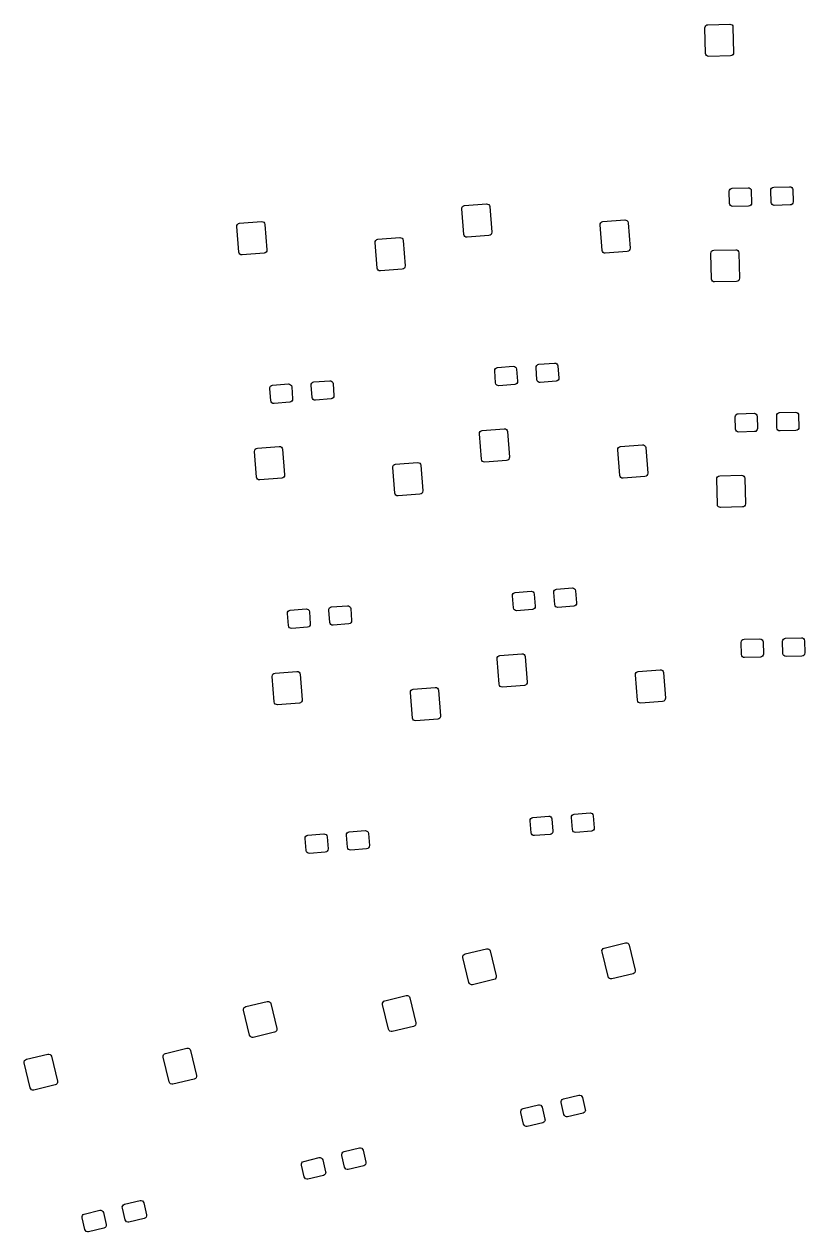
# Model space of a CAD drawing. Extents: x -168 to 103, y -39 to 60.
# Drawn here: x -25.1 to 38.9, y -38.9 to 60.1 of the extents above; entities that cross this region are included whole.
import ezdxf

# ---------------------------------------------------------------- set-up
doc = ezdxf.new("R2010")
doc.units = 0
doc.layers.add('BLACK', color=7, linetype='CONTINUOUS')

msp = doc.modelspace()

# ---------------------------------------------------------------- linework, layer by layer
at = {"layer": 'BLACK', "linetype": 'CONTINUOUS'}
for p, q in [((30.695817, 59.774007), (30.712336, 59.870143)), ((30.750789, 57.674726), (30.695817, 59.774007)), ((30.712336, 59.870143), (30.764388, 59.95264)), ((30.764388, 59.95264), (30.844047, 60.008937)), ((30.844047, 60.008937), (30.939187, 60.030465)), ((30.939187, 60.030465), (32.738571, 60.077584)), ((32.738571, 60.077584), (32.834707, 60.061065)), ((32.834707, 60.061065), (32.917204, 60.009013)), ((32.917204, 60.009013), (32.973501, 59.929354)), ((32.973501, 59.929354), (32.995029, 59.834214)), ((32.995029, 59.834214), (33.050001, 57.734933)), ((30.772317, 57.579586), (30.750789, 57.674726)), ((30.828614, 57.499927), (30.772317, 57.579586)), ((30.911111, 57.447875), (30.828614, 57.499927)), ((31.007247, 57.431356), (30.911111, 57.447875)), ((32.806631, 57.478475), (31.007247, 57.431356)), ((32.901771, 57.500003), (32.806631, 57.478475)), ((32.98143, 57.5563), (32.901771, 57.500003)), ((33.033482, 57.638797), (32.98143, 57.5563)), ((33.050001, 57.734933), (33.033482, 57.638797)), ((32.713852, 46.467943), (32.765903, 46.55044)), ((32.765903, 46.55044), (32.845563, 46.606737)), ((32.845563, 46.606737), (32.940703, 46.628265)), ((32.940703, 46.628265), (34.240258, 46.662295)), ((34.240258, 46.662295), (34.336394, 46.645776)), ((34.336394, 46.645776), (34.418891, 46.593725)), ((34.418891, 46.593725), (34.475188, 46.514065)), ((36.096167, 46.460808), (36.112686, 46.556945)), ((36.112686, 46.556945), (36.164737, 46.639442)), ((36.164737, 46.639442), (36.244397, 46.695739)), ((36.244397, 46.695739), (36.339537, 46.717267)), ((36.339537, 46.717267), (37.639092, 46.751297)), ((37.639092, 46.751297), (37.735228, 46.734778)), ((37.735228, 46.734778), (37.817725, 46.682727)), ((37.817725, 46.682727), (37.874022, 46.603067)), ((37.874022, 46.603067), (37.89555, 46.507927)), ((32.697333, 46.371806), (32.713852, 46.467943)), ((32.72351, 45.372149), (32.697333, 46.371806)), ((34.475188, 46.514065), (34.496716, 46.418925)), ((34.496716, 46.418925), (34.522893, 45.419268)), ((36.122344, 45.461151), (36.096167, 46.460808)), ((37.89555, 46.507927), (37.921727, 45.50827)), ((10.757795, 44.932559), (10.76926, 45.029428)), ((10.922559, 42.839033), (10.757795, 44.932559)), ((10.76926, 45.029428), (10.816923, 45.114536)), ((10.816923, 45.114536), (10.893527, 45.174926)), ((10.893527, 45.174926), (10.98741, 45.201403)), ((10.98741, 45.201403), (12.781861, 45.34263)), ((12.781861, 45.34263), (12.87873, 45.331165)), ((12.87873, 45.331165), (12.963838, 45.283502)), ((12.963838, 45.283502), (13.024227, 45.206898)), ((13.024227, 45.206898), (13.050705, 45.113015)), ((13.050705, 45.113015), (13.215469, 43.019489)), ((32.745038, 45.277009), (32.72351, 45.372149)), ((32.801335, 45.197349), (32.745038, 45.277009)), ((32.883832, 45.145298), (32.801335, 45.197349)), ((32.979968, 45.128779), (32.883832, 45.145298)), ((34.279523, 45.162809), (32.979968, 45.128779)), ((34.374663, 45.184337), (34.279523, 45.162809)), ((34.454323, 45.240634), (34.374663, 45.184337)), ((34.506374, 45.323131), (34.454323, 45.240634)), ((34.522893, 45.419268), (34.506374, 45.323131)), ((36.143872, 45.366011), (36.122344, 45.461151)), ((36.200169, 45.286351), (36.143872, 45.366011)), ((36.282666, 45.2343), (36.200169, 45.286351)), ((36.378802, 45.217781), (36.282666, 45.2343)), ((37.678357, 45.251811), (36.378802, 45.217781)), ((37.773497, 45.273339), (37.678357, 45.251811)), ((37.853157, 45.329636), (37.773497, 45.273339)), ((37.905208, 45.412133), (37.853157, 45.329636)), ((37.921727, 45.50827), (37.905208, 45.412133)), ((-7.685176, 43.481065), (-7.673711, 43.577934)), ((-7.673711, 43.577934), (-7.626048, 43.663042)), ((-7.626048, 43.663042), (-7.549444, 43.723432)), ((-7.549444, 43.723432), (-7.455561, 43.749909)), ((-7.455561, 43.749909), (-5.66111, 43.891136)), ((-5.66111, 43.891136), (-5.564241, 43.879671)), ((-5.564241, 43.879671), (-5.479133, 43.832008)), ((-5.479133, 43.832008), (-5.418744, 43.755404)), ((-5.418744, 43.755404), (-5.392266, 43.661521)), ((-5.392266, 43.661521), (-5.227502, 41.567995)), ((22.095879, 43.618083), (22.107344, 43.714952)), ((22.260643, 41.524557), (22.095879, 43.618083)), ((22.107344, 43.714952), (22.155007, 43.80006)), ((22.155007, 43.80006), (22.231611, 43.86045)), ((22.231611, 43.86045), (22.325494, 43.886927)), ((22.325494, 43.886927), (24.119945, 44.028154)), ((24.119945, 44.028154), (24.216814, 44.016689)), ((24.216814, 44.016689), (24.301922, 43.969026)), ((24.301922, 43.969026), (24.362311, 43.892422)), ((24.362311, 43.892422), (24.388789, 43.798539)), ((24.388789, 43.798539), (24.553553, 41.705013)), ((-7.520412, 41.387539), (-7.685176, 43.481065)), ((10.949037, 42.74515), (10.922559, 42.839033)), ((11.009426, 42.668546), (10.949037, 42.74515)), ((11.094534, 42.620883), (11.009426, 42.668546)), ((11.191403, 42.609418), (11.094534, 42.620883)), ((12.985854, 42.750645), (11.191403, 42.609418)), ((13.079737, 42.777122), (12.985854, 42.750645)), ((13.156341, 42.837512), (13.079737, 42.777122)), ((13.204004, 42.92262), (13.156341, 42.837512)), ((13.215469, 43.019489), (13.204004, 42.92262)), ((3.652908, 42.166589), (3.664373, 42.263458)), ((3.817672, 40.073063), (3.652908, 42.166589)), ((3.664373, 42.263458), (3.712036, 42.348566)), ((3.712036, 42.348566), (3.78864, 42.408956)), ((3.78864, 42.408956), (3.882523, 42.435433)), ((3.882523, 42.435433), (5.676974, 42.57666)), ((5.676974, 42.57666), (5.773843, 42.565195)), ((5.773843, 42.565195), (5.858951, 42.517532)), ((5.858951, 42.517532), (5.91934, 42.440928)), ((5.91934, 42.440928), (5.945818, 42.347045)), ((5.945818, 42.347045), (6.110582, 40.253519)), ((24.542088, 41.608144), (24.494425, 41.523036)), ((24.553553, 41.705013), (24.542088, 41.608144)), ((-7.493934, 41.293656), (-7.520412, 41.387539)), ((-7.433545, 41.217052), (-7.493934, 41.293656)), ((-7.348437, 41.169389), (-7.433545, 41.217052)), ((-7.251568, 41.157924), (-7.348437, 41.169389)), ((-5.457117, 41.299151), (-7.251568, 41.157924)), ((-5.363234, 41.325628), (-5.457117, 41.299151)), ((-5.28663, 41.386018), (-5.363234, 41.325628)), ((-5.238967, 41.471126), (-5.28663, 41.386018)), ((-5.227502, 41.567995), (-5.238967, 41.471126)), ((22.287121, 41.430674), (22.260643, 41.524557)), ((22.34751, 41.35407), (22.287121, 41.430674)), ((22.432618, 41.306407), (22.34751, 41.35407)), ((22.529487, 41.294942), (22.432618, 41.306407)), ((24.323938, 41.436169), (22.529487, 41.294942)), ((24.417821, 41.462646), (24.323938, 41.436169)), ((24.494425, 41.523036), (24.417821, 41.462646)), ((31.180091, 41.280346), (31.19661, 41.376482)), ((31.235063, 39.181065), (31.180091, 41.280346)), ((31.19661, 41.376482), (31.248662, 41.458979)), ((31.248662, 41.458979), (31.328321, 41.515276)), ((31.328321, 41.515276), (31.423461, 41.536804)), ((31.423461, 41.536804), (33.222845, 41.583923)), ((33.222845, 41.583923), (33.318981, 41.567404)), ((33.318981, 41.567404), (33.401478, 41.515352)), ((33.401478, 41.515352), (33.457775, 41.435693)), ((33.457775, 41.435693), (33.479303, 41.340553)), ((33.479303, 41.340553), (33.534275, 39.241272)), ((3.84415, 39.97918), (3.817672, 40.073063)), ((3.904539, 39.902576), (3.84415, 39.97918)), ((3.989647, 39.854913), (3.904539, 39.902576)), ((4.086516, 39.843448), (3.989647, 39.854913)), ((5.880967, 39.984675), (4.086516, 39.843448)), ((5.97485, 40.011152), (5.880967, 39.984675)), ((6.051454, 40.071542), (5.97485, 40.011152)), ((6.099117, 40.15665), (6.051454, 40.071542)), ((6.110582, 40.253519), (6.099117, 40.15665)), ((31.256591, 39.085925), (31.235063, 39.181065)), ((31.312888, 39.006266), (31.256591, 39.085925)), ((31.395385, 38.954214), (31.312888, 39.006266)), ((31.491521, 38.937695), (31.395385, 38.954214)), ((33.290905, 38.984814), (31.491521, 38.937695)), ((33.386045, 39.006342), (33.290905, 38.984814)), ((33.465704, 39.062639), (33.386045, 39.006342)), ((33.517756, 39.145136), (33.465704, 39.062639)), ((33.534275, 39.241272), (33.517756, 39.145136)), ((13.457985, 31.653478), (13.46945, 31.750348)), ((13.46945, 31.750348), (13.517112, 31.835456)), ((13.517112, 31.835456), (13.593716, 31.895845)), ((13.593716, 31.895845), (13.687599, 31.922323)), ((13.687599, 31.922323), (14.983592, 32.024319)), ((14.983592, 32.024319), (15.080461, 32.012854)), ((15.080461, 32.012854), (15.165569, 31.965192)), ((15.165569, 31.965192), (15.225958, 31.888588)), ((15.225958, 31.888588), (15.252436, 31.794705)), ((15.252436, 31.794705), (15.330895, 30.797788)), ((16.847501, 31.920238), (16.858966, 32.017108)), ((16.92596, 30.923321), (16.847501, 31.920238)), ((16.858966, 32.017108), (16.906628, 32.102216)), ((16.906628, 32.102216), (16.983232, 32.162605)), ((16.983232, 32.162605), (17.077115, 32.189083)), ((17.077115, 32.189083), (18.373108, 32.291079)), ((18.373108, 32.291079), (18.469977, 32.279614)), ((18.469977, 32.279614), (18.555085, 32.231952)), ((18.555085, 32.231952), (18.615474, 32.155348)), ((18.615474, 32.155348), (18.641952, 32.061465)), ((18.641952, 32.061465), (18.720411, 31.064548)), ((-1.536343, 30.650723), (-1.459739, 30.711112)), ((-1.459739, 30.711112), (-1.365856, 30.73759)), ((-1.365856, 30.73759), (-0.069863, 30.839586)), ((-0.069863, 30.839586), (0.027006, 30.828121)), ((0.027006, 30.828121), (0.112114, 30.780459)), ((0.112114, 30.780459), (0.172503, 30.703855)), ((0.172503, 30.703855), (0.198981, 30.609972)), ((13.536444, 30.656561), (13.457985, 31.653478)), ((15.31943, 30.700918), (15.271768, 30.61581)), ((15.330895, 30.797788), (15.31943, 30.700918)), ((16.952438, 30.829438), (16.92596, 30.923321)), ((17.012827, 30.752834), (16.952438, 30.829438)), ((17.097935, 30.705172), (17.012827, 30.752834)), ((17.194804, 30.693707), (17.097935, 30.705172)), ((18.490797, 30.795703), (17.194804, 30.693707)), ((18.58468, 30.822181), (18.490797, 30.795703)), ((18.661284, 30.88257), (18.58468, 30.822181)), ((18.708946, 30.967678), (18.661284, 30.88257)), ((18.720411, 31.064548), (18.708946, 30.967678)), ((-4.984986, 30.201985), (-4.973521, 30.298855)), ((-4.906527, 29.205068), (-4.984986, 30.201985)), ((-4.973521, 30.298855), (-4.925859, 30.383963)), ((-4.925859, 30.383963), (-4.849255, 30.444352)), ((-4.849255, 30.444352), (-4.755372, 30.47083)), ((-4.755372, 30.47083), (-3.459379, 30.572826)), ((-3.459379, 30.572826), (-3.36251, 30.561361)), ((-3.36251, 30.561361), (-3.277402, 30.513699)), ((-3.277402, 30.513699), (-3.217013, 30.437095)), ((-3.217013, 30.437095), (-3.190535, 30.343212)), ((-3.190535, 30.343212), (-3.112076, 29.346295)), ((-1.59547, 30.468745), (-1.584005, 30.565615)), ((-1.517011, 29.471828), (-1.59547, 30.468745)), ((-1.584005, 30.565615), (-1.536343, 30.650723)), ((0.198981, 30.609972), (0.27744, 29.613055)), ((13.562922, 30.562678), (13.536444, 30.656561)), ((13.623311, 30.486074), (13.562922, 30.562678)), ((13.708419, 30.438412), (13.623311, 30.486074)), ((13.805288, 30.426947), (13.708419, 30.438412)), ((15.101281, 30.528943), (13.805288, 30.426947)), ((15.195164, 30.555421), (15.101281, 30.528943)), ((15.271768, 30.61581), (15.195164, 30.555421)), ((-4.880049, 29.111185), (-4.906527, 29.205068)), ((-4.81966, 29.034581), (-4.880049, 29.111185)), ((-4.734552, 28.986919), (-4.81966, 29.034581)), ((-4.637683, 28.975454), (-4.734552, 28.986919)), ((-3.34169, 29.07745), (-4.637683, 28.975454)), ((-3.247807, 29.103928), (-3.34169, 29.07745)), ((-3.171203, 29.164317), (-3.247807, 29.103928)), ((-3.123541, 29.249425), (-3.171203, 29.164317)), ((-3.112076, 29.346295), (-3.123541, 29.249425)), ((-1.490533, 29.377945), (-1.517011, 29.471828)), ((-1.430144, 29.301341), (-1.490533, 29.377945)), ((-1.345036, 29.253679), (-1.430144, 29.301341)), ((-1.248167, 29.242214), (-1.345036, 29.253679)), ((0.047826, 29.34421), (-1.248167, 29.242214)), ((0.141709, 29.370688), (0.047826, 29.34421)), ((0.218313, 29.431077), (0.141709, 29.370688)), ((0.265975, 29.516185), (0.218313, 29.431077)), ((0.27744, 29.613055), (0.265975, 29.516185)), ((33.181606, 27.878146), (33.198125, 27.974283)), ((33.207783, 26.878489), (33.181606, 27.878146)), ((33.198125, 27.974283), (33.250176, 28.05678)), ((33.250176, 28.05678), (33.329836, 28.113077)), ((33.329836, 28.113077), (33.424976, 28.134605)), ((33.424976, 28.134605), (34.724531, 28.168635)), ((34.724531, 28.168635), (34.820667, 28.152116)), ((34.820667, 28.152116), (34.903164, 28.100065)), ((34.903164, 28.100065), (34.959461, 28.020405)), ((34.959461, 28.020405), (34.980989, 27.925265)), ((34.980989, 27.925265), (35.007166, 26.925608)), ((36.58044, 27.967148), (36.596959, 28.063285)), ((36.606617, 26.967491), (36.58044, 27.967148)), ((36.596959, 28.063285), (36.64901, 28.145782)), ((36.64901, 28.145782), (36.72867, 28.202079)), ((36.72867, 28.202079), (36.82381, 28.223607)), ((36.82381, 28.223607), (38.123365, 28.257637)), ((38.123365, 28.257637), (38.219501, 28.241118)), ((38.219501, 28.241118), (38.301998, 28.189067)), ((38.301998, 28.189067), (38.358295, 28.109407)), ((38.358295, 28.109407), (38.379823, 28.014267)), ((38.379823, 28.014267), (38.406, 27.01461)), ((12.34502, 26.731955), (12.438903, 26.758432)), ((12.438903, 26.758432), (14.233354, 26.899659)), ((14.233354, 26.899659), (14.330223, 26.888194)), ((14.330223, 26.888194), (14.415331, 26.840531)), ((14.415331, 26.840531), (14.47572, 26.763927)), ((14.47572, 26.763927), (14.502198, 26.670044)), ((33.229311, 26.783349), (33.207783, 26.878489)), ((33.285608, 26.703689), (33.229311, 26.783349)), ((34.938596, 26.746974), (34.858936, 26.690677)), ((34.990647, 26.829471), (34.938596, 26.746974)), ((35.007166, 26.925608), (34.990647, 26.829471)), ((36.628145, 26.872351), (36.606617, 26.967491)), ((36.684442, 26.792691), (36.628145, 26.872351)), ((36.766939, 26.74064), (36.684442, 26.792691)), ((36.863075, 26.724121), (36.766939, 26.74064)), ((38.16263, 26.758151), (36.863075, 26.724121)), ((38.25777, 26.779679), (38.16263, 26.758151)), ((38.33743, 26.835976), (38.25777, 26.779679)), ((38.389481, 26.918473), (38.33743, 26.835976)), ((38.406, 27.01461), (38.389481, 26.918473)), ((12.209288, 26.489588), (12.220753, 26.586457)), ((12.374052, 24.396062), (12.209288, 26.489588)), ((12.220753, 26.586457), (12.268416, 26.671565)), ((12.268416, 26.671565), (12.34502, 26.731955)), ((14.502198, 26.670044), (14.666962, 24.576518)), ((33.368105, 26.651638), (33.285608, 26.703689)), ((33.464241, 26.635119), (33.368105, 26.651638)), ((34.763796, 26.669149), (33.464241, 26.635119)), ((34.858936, 26.690677), (34.763796, 26.669149)), ((-6.233682, 25.038095), (-6.222217, 25.134964)), ((-6.068918, 22.944569), (-6.233682, 25.038095)), ((-6.222217, 25.134964), (-6.174554, 25.220072)), ((-6.174554, 25.220072), (-6.09795, 25.280462)), ((-6.09795, 25.280462), (-6.004067, 25.306939)), ((-6.004067, 25.306939), (-4.209616, 25.448166)), ((-4.209616, 25.448166), (-4.112747, 25.436701)), ((-4.112747, 25.436701), (-4.027639, 25.389038)), ((-4.027639, 25.389038), (-3.96725, 25.312434)), ((-3.96725, 25.312434), (-3.940772, 25.218551)), ((-3.940772, 25.218551), (-3.776008, 23.125025)), ((23.547372, 25.175112), (23.558837, 25.271981)), ((23.712136, 23.081586), (23.547372, 25.175112)), ((23.558837, 25.271981), (23.6065, 25.357089)), ((23.6065, 25.357089), (23.683104, 25.417479)), ((23.683104, 25.417479), (23.776987, 25.443956)), ((23.776987, 25.443956), (25.571438, 25.585183)), ((25.571438, 25.585183), (25.668307, 25.573718)), ((25.668307, 25.573718), (25.753415, 25.526055)), ((25.753415, 25.526055), (25.813804, 25.449451)), ((25.813804, 25.449451), (25.840282, 25.355568)), ((25.840282, 25.355568), (26.005046, 23.262042)), ((5.104402, 23.723619), (5.115867, 23.820488)), ((5.115867, 23.820488), (5.16353, 23.905596)), ((5.16353, 23.905596), (5.240134, 23.965986)), ((5.240134, 23.965986), (5.334017, 23.992463)), ((5.334017, 23.992463), (7.128468, 24.13369)), ((7.128468, 24.13369), (7.225337, 24.122225)), ((7.225337, 24.122225), (7.310445, 24.074562)), ((7.310445, 24.074562), (7.370834, 23.997958)), ((7.370834, 23.997958), (7.397312, 23.904075)), ((7.397312, 23.904075), (7.562076, 21.810549)), ((12.40053, 24.302179), (12.374052, 24.396062)), ((12.460919, 24.225575), (12.40053, 24.302179)), ((12.546027, 24.177912), (12.460919, 24.225575)), ((12.642896, 24.166447), (12.546027, 24.177912)), ((14.437347, 24.307674), (12.642896, 24.166447)), ((14.53123, 24.334151), (14.437347, 24.307674)), ((14.607834, 24.394541), (14.53123, 24.334151)), ((14.655497, 24.479649), (14.607834, 24.394541)), ((14.666962, 24.576518), (14.655497, 24.479649)), ((-6.04244, 22.850686), (-6.068918, 22.944569)), ((-5.982051, 22.774082), (-6.04244, 22.850686)), ((-4.005623, 22.856181), (-5.800074, 22.714954)), ((-3.91174, 22.882658), (-4.005623, 22.856181)), ((-3.835136, 22.943048), (-3.91174, 22.882658)), ((-3.787473, 23.028156), (-3.835136, 22.943048)), ((-3.776008, 23.125025), (-3.787473, 23.028156)), ((5.269166, 21.630093), (5.104402, 23.723619)), ((23.738614, 22.987703), (23.712136, 23.081586)), ((23.799003, 22.911099), (23.738614, 22.987703)), ((23.884111, 22.863436), (23.799003, 22.911099)), ((23.98098, 22.851971), (23.884111, 22.863436)), ((25.775431, 22.993198), (23.98098, 22.851971)), ((25.869314, 23.019675), (25.775431, 22.993198)), ((25.945918, 23.080065), (25.869314, 23.019675)), ((25.993581, 23.165173), (25.945918, 23.080065)), ((26.005046, 23.262042), (25.993581, 23.165173)), ((31.664364, 22.786685), (31.680883, 22.882821)), ((31.719336, 20.687404), (31.664364, 22.786685)), ((31.680883, 22.882821), (31.732935, 22.965318)), ((31.732935, 22.965318), (31.812594, 23.021615)), ((31.812594, 23.021615), (31.907734, 23.043143)), ((31.907734, 23.043143), (33.707118, 23.090262)), ((33.707118, 23.090262), (33.803254, 23.073743)), ((33.803254, 23.073743), (33.885751, 23.021691)), ((33.885751, 23.021691), (33.942048, 22.942032)), ((33.942048, 22.942032), (33.963576, 22.846892)), ((33.963576, 22.846892), (34.018548, 20.747611)), ((-5.896943, 22.726419), (-5.982051, 22.774082)), ((-5.800074, 22.714954), (-5.896943, 22.726419)), ((7.562076, 21.810549), (7.550611, 21.71368)), ((5.295644, 21.53621), (5.269166, 21.630093)), ((5.356033, 21.459606), (5.295644, 21.53621)), ((5.441141, 21.411943), (5.356033, 21.459606)), ((5.53801, 21.400478), (5.441141, 21.411943)), ((7.332461, 21.541705), (5.53801, 21.400478)), ((7.426344, 21.568182), (7.332461, 21.541705)), ((7.502948, 21.628572), (7.426344, 21.568182)), ((7.550611, 21.71368), (7.502948, 21.628572)), ((31.740864, 20.592264), (31.719336, 20.687404)), ((31.797161, 20.512605), (31.740864, 20.592264)), ((31.879658, 20.460553), (31.797161, 20.512605)), ((31.975794, 20.444034), (31.879658, 20.460553)), ((33.775178, 20.491153), (31.975794, 20.444034)), ((33.870318, 20.512681), (33.775178, 20.491153)), ((33.949977, 20.568978), (33.870318, 20.512681)), ((34.002029, 20.651475), (33.949977, 20.568978)), ((34.018548, 20.747611), (34.002029, 20.651475)), ((14.909478, 13.210507), (14.920943, 13.307377)), ((14.987937, 12.21359), (14.909478, 13.210507)), ((14.920943, 13.307377), (14.968605, 13.392485)), ((14.968605, 13.392485), (15.045209, 13.452874)), ((15.045209, 13.452874), (15.139092, 13.479352)), ((15.139092, 13.479352), (16.435085, 13.581348)), ((16.435085, 13.581348), (16.531954, 13.569883)), ((16.531954, 13.569883), (16.617062, 13.522221)), ((16.617062, 13.522221), (16.677451, 13.445617)), ((16.677451, 13.445617), (16.703929, 13.351734)), ((16.703929, 13.351734), (16.782388, 12.354817)), ((18.298994, 13.477267), (18.310459, 13.574137)), ((18.377453, 12.48035), (18.298994, 13.477267)), ((18.310459, 13.574137), (18.358121, 13.659245)), ((18.358121, 13.659245), (18.434725, 13.719634)), ((18.434725, 13.719634), (18.528608, 13.746112)), ((18.528608, 13.746112), (19.824601, 13.848108)), ((19.824601, 13.848108), (19.92147, 13.836643)), ((19.92147, 13.836643), (20.006578, 13.788981)), ((20.006578, 13.788981), (20.066967, 13.712377)), ((20.066967, 13.712377), (20.093445, 13.618494)), ((20.093445, 13.618494), (20.171904, 12.621577)), ((-3.522034, 11.855884), (-3.474372, 11.940992)), ((-3.474372, 11.940992), (-3.397768, 12.001381)), ((-3.397768, 12.001381), (-3.303885, 12.027859)), ((-3.303885, 12.027859), (-2.007892, 12.129855)), ((-2.007892, 12.129855), (-1.911023, 12.11839)), ((-1.911023, 12.11839), (-1.825915, 12.070728)), ((-1.825915, 12.070728), (-1.765526, 11.994124)), ((-1.765526, 11.994124), (-1.739048, 11.900241)), ((-1.739048, 11.900241), (-1.660589, 10.903324)), ((-0.143983, 12.025774), (-0.132518, 12.122644)), ((-0.065524, 11.028857), (-0.143983, 12.025774)), ((-0.132518, 12.122644), (-0.084856, 12.207752)), ((-0.084856, 12.207752), (-0.008252, 12.268141)), ((-0.008252, 12.268141), (0.085631, 12.294619)), ((0.085631, 12.294619), (1.381624, 12.396615)), ((1.381624, 12.396615), (1.478493, 12.38515)), ((1.478493, 12.38515), (1.563601, 12.337488)), ((1.563601, 12.337488), (1.62399, 12.260884)), ((1.62399, 12.260884), (1.650468, 12.167001)), ((1.650468, 12.167001), (1.728927, 11.170084)), ((15.014415, 12.119707), (14.987937, 12.21359)), ((15.074804, 12.043103), (15.014415, 12.119707)), ((15.159912, 11.995441), (15.074804, 12.043103)), ((15.256781, 11.983976), (15.159912, 11.995441)), ((16.552774, 12.085972), (15.256781, 11.983976)), ((16.646657, 12.11245), (16.552774, 12.085972)), ((16.723261, 12.172839), (16.646657, 12.11245)), ((16.770923, 12.257947), (16.723261, 12.172839)), ((16.782388, 12.354817), (16.770923, 12.257947)), ((18.403931, 12.386467), (18.377453, 12.48035)), ((18.46432, 12.309863), (18.403931, 12.386467)), ((18.549428, 12.262201), (18.46432, 12.309863)), ((18.646297, 12.250736), (18.549428, 12.262201)), ((19.94229, 12.352732), (18.646297, 12.250736)), ((20.036173, 12.37921), (19.94229, 12.352732)), ((20.112777, 12.439599), (20.036173, 12.37921)), ((20.160439, 12.524707), (20.112777, 12.439599)), ((20.171904, 12.621577), (20.160439, 12.524707)), ((-3.533499, 11.759014), (-3.522034, 11.855884)), ((-3.45504, 10.762097), (-3.533499, 11.759014)), ((-1.660589, 10.903324), (-1.672054, 10.806454)), ((-0.039046, 10.934974), (-0.065524, 11.028857)), ((0.021343, 10.85837), (-0.039046, 10.934974)), ((1.499313, 10.901239), (0.20332, 10.799243)), ((1.593196, 10.927717), (1.499313, 10.901239)), ((1.6698, 10.988106), (1.593196, 10.927717)), ((1.717462, 11.073214), (1.6698, 10.988106)), ((1.728927, 11.170084), (1.717462, 11.073214)), ((-3.428562, 10.668214), (-3.45504, 10.762097)), ((-3.368173, 10.59161), (-3.428562, 10.668214)), ((-3.283065, 10.543948), (-3.368173, 10.59161)), ((-3.186196, 10.532483), (-3.283065, 10.543948)), ((-1.890203, 10.634479), (-3.186196, 10.532483)), ((-1.79632, 10.660957), (-1.890203, 10.634479)), ((-1.719716, 10.721346), (-1.79632, 10.660957)), ((-1.672054, 10.806454), (-1.719716, 10.721346)), ((0.106451, 10.810708), (0.021343, 10.85837)), ((0.20332, 10.799243), (0.106451, 10.810708)), ((33.66588, 9.384485), (33.682399, 9.480622)), ((33.692057, 8.384828), (33.66588, 9.384485)), ((33.682399, 9.480622), (33.73445, 9.563119)), ((33.73445, 9.563119), (33.81411, 9.619416)), ((33.81411, 9.619416), (33.90925, 9.640944)), ((33.90925, 9.640944), (35.208805, 9.674974)), ((35.208805, 9.674974), (35.304941, 9.658455)), ((35.304941, 9.658455), (35.387438, 9.606404)), ((35.387438, 9.606404), (35.443735, 9.526744)), ((35.443735, 9.526744), (35.465263, 9.431604)), ((35.465263, 9.431604), (35.49144, 8.431947)), ((37.064714, 9.473487), (37.081233, 9.569624)), ((37.090891, 8.47383), (37.064714, 9.473487)), ((37.081233, 9.569624), (37.133284, 9.652121)), ((37.133284, 9.652121), (37.212944, 9.708418)), ((37.212944, 9.708418), (37.308084, 9.729946)), ((37.308084, 9.729946), (38.607639, 9.763976)), ((38.607639, 9.763976), (38.703775, 9.747457)), ((38.703775, 9.747457), (38.786272, 9.695406)), ((38.786272, 9.695406), (38.842569, 9.615746)), ((38.842569, 9.615746), (38.864097, 9.520606)), ((38.864097, 9.520606), (38.890274, 8.520949)), ((13.660782, 8.046617), (13.672247, 8.143486)), ((13.825546, 5.953091), (13.660782, 8.046617)), ((13.672247, 8.143486), (13.71991, 8.228594)), ((13.71991, 8.228594), (13.796514, 8.288984)), ((13.796514, 8.288984), (13.890397, 8.315461)), ((13.890397, 8.315461), (15.684848, 8.456688)), ((15.684848, 8.456688), (15.781717, 8.445223)), ((15.781717, 8.445223), (15.866825, 8.39756)), ((15.866825, 8.39756), (15.927214, 8.320956)), ((15.927214, 8.320956), (15.953692, 8.227073)), ((15.953692, 8.227073), (16.118456, 6.133547)), ((33.713585, 8.289688), (33.692057, 8.384828)), ((33.769882, 8.210028), (33.713585, 8.289688)), ((33.852379, 8.157977), (33.769882, 8.210028)), ((33.948515, 8.141458), (33.852379, 8.157977)), ((35.24807, 8.175488), (33.948515, 8.141458)), ((35.34321, 8.197016), (35.24807, 8.175488)), ((35.42287, 8.253313), (35.34321, 8.197016)), ((35.474921, 8.33581), (35.42287, 8.253313)), ((35.49144, 8.431947), (35.474921, 8.33581)), ((37.112419, 8.37869), (37.090891, 8.47383)), ((37.168716, 8.29903), (37.112419, 8.37869)), ((37.251213, 8.246979), (37.168716, 8.29903)), ((37.347349, 8.23046), (37.251213, 8.246979)), ((38.646904, 8.26449), (37.347349, 8.23046)), ((38.742044, 8.286018), (38.646904, 8.26449)), ((38.821704, 8.342315), (38.742044, 8.286018)), ((38.873755, 8.424812), (38.821704, 8.342315)), ((38.890274, 8.520949), (38.873755, 8.424812)), ((-4.552574, 6.863968), (-2.758123, 7.005195)), ((-2.758123, 7.005195), (-2.661254, 6.99373)), ((-2.661254, 6.99373), (-2.576146, 6.946067)), ((-2.576146, 6.946067), (-2.515757, 6.869463)), ((25.057994, 6.914118), (25.134598, 6.974508)), ((25.134598, 6.974508), (25.228481, 7.000985)), ((25.228481, 7.000985), (27.022932, 7.142212)), ((27.022932, 7.142212), (27.119801, 7.130747)), ((27.119801, 7.130747), (27.204909, 7.083084)), ((27.204909, 7.083084), (27.265298, 7.00648)), ((27.265298, 7.00648), (27.291776, 6.912597)), ((-4.782189, 6.595124), (-4.770724, 6.691993)), ((-4.617425, 4.501598), (-4.782189, 6.595124)), ((-4.770724, 6.691993), (-4.723061, 6.777101)), ((-4.723061, 6.777101), (-4.646457, 6.837491)), ((-4.646457, 6.837491), (-4.552574, 6.863968)), ((-2.515757, 6.869463), (-2.489279, 6.77558)), ((-2.489279, 6.77558), (-2.324515, 4.682054)), ((13.852024, 5.859208), (13.825546, 5.953091)), ((16.059328, 5.95157), (15.982724, 5.89118)), ((16.106991, 6.036678), (16.059328, 5.95157)), ((16.118456, 6.133547), (16.106991, 6.036678)), ((24.998866, 6.732141), (25.010331, 6.82901)), ((25.16363, 4.638615), (24.998866, 6.732141)), ((25.010331, 6.82901), (25.057994, 6.914118)), ((27.291776, 6.912597), (27.45654, 4.819071)), ((6.555895, 5.280648), (6.56736, 5.377517)), ((6.720659, 3.187122), (6.555895, 5.280648)), ((6.56736, 5.377517), (6.615023, 5.462625)), ((6.615023, 5.462625), (6.691627, 5.523015)), ((6.691627, 5.523015), (6.78551, 5.549492)), ((6.78551, 5.549492), (8.579961, 5.690719)), ((8.579961, 5.690719), (8.67683, 5.679254)), ((8.67683, 5.679254), (8.761938, 5.631591)), ((8.761938, 5.631591), (8.822327, 5.554987)), ((8.822327, 5.554987), (8.848805, 5.461104)), ((8.848805, 5.461104), (9.013569, 3.367578)), ((13.912413, 5.782604), (13.852024, 5.859208)), ((13.997521, 5.734941), (13.912413, 5.782604)), ((14.09439, 5.723476), (13.997521, 5.734941)), ((15.888841, 5.864703), (14.09439, 5.723476)), ((15.982724, 5.89118), (15.888841, 5.864703)), ((-4.590947, 4.407715), (-4.617425, 4.501598)), ((-4.530558, 4.331111), (-4.590947, 4.407715)), ((-4.44545, 4.283448), (-4.530558, 4.331111)), ((-4.348581, 4.271983), (-4.44545, 4.283448)), ((-2.55413, 4.41321), (-4.348581, 4.271983)), ((-2.460247, 4.439687), (-2.55413, 4.41321)), ((-2.383643, 4.500077), (-2.460247, 4.439687)), ((-2.33598, 4.585185), (-2.383643, 4.500077)), ((-2.324515, 4.682054), (-2.33598, 4.585185)), ((25.190108, 4.544732), (25.16363, 4.638615)), ((25.250497, 4.468128), (25.190108, 4.544732)), ((25.335605, 4.420465), (25.250497, 4.468128)), ((25.432474, 4.409), (25.335605, 4.420465)), ((27.226925, 4.550227), (25.432474, 4.409)), ((27.320808, 4.576704), (27.226925, 4.550227)), ((27.397412, 4.637094), (27.320808, 4.576704)), ((27.445075, 4.722202), (27.397412, 4.637094)), ((27.45654, 4.819071), (27.445075, 4.722202)), ((6.747137, 3.093239), (6.720659, 3.187122)), ((6.807526, 3.016635), (6.747137, 3.093239)), ((6.892634, 2.968972), (6.807526, 3.016635)), ((8.783954, 3.098734), (6.989503, 2.957507)), ((8.877837, 3.125211), (8.783954, 3.098734)), ((8.954441, 3.185601), (8.877837, 3.125211)), ((9.002104, 3.270709), (8.954441, 3.185601)), ((9.013569, 3.367578), (9.002104, 3.270709)), ((6.989503, 2.957507), (6.892634, 2.968972)), ((16.590585, -4.963618), (17.886578, -4.861622)), ((17.886578, -4.861622), (17.983447, -4.873087)), ((17.983447, -4.873087), (18.068555, -4.920749)), ((18.068555, -4.920749), (18.128944, -4.997353)), ((19.750487, -4.965703), (19.761952, -4.868833)), ((19.761952, -4.868833), (19.809614, -4.783725)), ((19.809614, -4.783725), (19.886218, -4.723336)), ((19.886218, -4.723336), (19.980101, -4.696858)), ((19.980101, -4.696858), (21.276094, -4.594862)), ((21.276094, -4.594862), (21.372963, -4.606327)), ((21.372963, -4.606327), (21.458071, -4.653989)), ((21.458071, -4.653989), (21.51846, -4.730593)), ((21.51846, -4.730593), (21.544938, -4.824476)), ((21.544938, -4.824476), (21.623397, -5.821393)), ((16.360971, -5.232463), (16.372436, -5.135593)), ((16.43943, -6.22938), (16.360971, -5.232463)), ((16.372436, -5.135593), (16.420098, -5.050485)), ((16.420098, -5.050485), (16.496702, -4.990096)), ((16.496702, -4.990096), (16.590585, -4.963618)), ((18.128944, -4.997353), (18.155422, -5.091236)), ((18.155422, -5.091236), (18.233881, -6.088153)), ((19.828946, -5.96262), (19.750487, -4.965703)), ((21.611932, -5.918263), (21.56427, -6.003371)), ((21.623397, -5.821393), (21.611932, -5.918263)), ((-2.081993, -6.683956), (-2.070528, -6.587086)), ((-2.003534, -7.680873), (-2.081993, -6.683956)), ((-2.070528, -6.587086), (-2.022866, -6.501978)), ((-2.022866, -6.501978), (-1.946262, -6.441589)), ((-1.946262, -6.441589), (-1.852379, -6.415111)), ((-1.852379, -6.415111), (-0.556386, -6.313115)), ((-0.556386, -6.313115), (-0.459517, -6.32458)), ((-0.459517, -6.32458), (-0.374409, -6.372242)), ((-0.374409, -6.372242), (-0.31402, -6.448846)), ((-0.31402, -6.448846), (-0.287542, -6.542729)), ((-0.287542, -6.542729), (-0.209083, -7.539646)), ((1.307523, -6.417196), (1.318988, -6.320326)), ((1.385982, -7.414113), (1.307523, -6.417196)), ((1.318988, -6.320326), (1.36665, -6.235218)), ((1.36665, -6.235218), (1.443254, -6.174829)), ((1.443254, -6.174829), (1.537137, -6.148351)), ((1.537137, -6.148351), (2.83313, -6.046355)), ((2.83313, -6.046355), (2.929999, -6.05782)), ((2.929999, -6.05782), (3.015107, -6.105482)), ((3.015107, -6.105482), (3.075496, -6.182086)), ((3.075496, -6.182086), (3.101974, -6.275969)), ((3.101974, -6.275969), (3.180433, -7.272886)), ((16.465908, -6.323263), (16.43943, -6.22938)), ((16.526297, -6.399867), (16.465908, -6.323263)), ((16.611405, -6.447529), (16.526297, -6.399867)), ((16.708274, -6.458994), (16.611405, -6.447529)), ((18.004267, -6.356998), (16.708274, -6.458994)), ((18.09815, -6.33052), (18.004267, -6.356998)), ((18.174754, -6.270131), (18.09815, -6.33052)), ((18.222416, -6.185023), (18.174754, -6.270131)), ((18.233881, -6.088153), (18.222416, -6.185023)), ((19.855424, -6.056503), (19.828946, -5.96262)), ((19.915813, -6.133107), (19.855424, -6.056503)), ((20.000921, -6.180769), (19.915813, -6.133107)), ((20.09779, -6.192234), (20.000921, -6.180769)), ((21.393783, -6.090238), (20.09779, -6.192234)), ((21.487666, -6.06376), (21.393783, -6.090238)), ((21.56427, -6.003371), (21.487666, -6.06376)), ((-1.977056, -7.774756), (-2.003534, -7.680873)), ((-1.916667, -7.85136), (-1.977056, -7.774756)), ((-1.831559, -7.899022), (-1.916667, -7.85136)), ((-1.73469, -7.910487), (-1.831559, -7.899022)), ((-0.438697, -7.808491), (-1.73469, -7.910487)), ((-0.344814, -7.782013), (-0.438697, -7.808491)), ((-0.26821, -7.721624), (-0.344814, -7.782013)), ((-0.220548, -7.636516), (-0.26821, -7.721624)), ((-0.209083, -7.539646), (-0.220548, -7.636516)), ((1.41246, -7.507996), (1.385982, -7.414113)), ((1.472849, -7.5846), (1.41246, -7.507996)), ((1.557957, -7.632262), (1.472849, -7.5846)), ((1.654826, -7.643727), (1.557957, -7.632262)), ((2.950819, -7.541731), (1.654826, -7.643727)), ((3.044702, -7.515253), (2.950819, -7.541731)), ((3.121306, -7.454864), (3.044702, -7.515253)), ((3.168968, -7.369756), (3.121306, -7.454864)), ((3.180433, -7.272886), (3.168968, -7.369756)), ((11.039507, -16.151505), (12.789773, -15.731303)), ((12.789773, -15.731303), (12.887243, -15.727474)), ((12.887243, -15.727474), (12.978759, -15.761235)), ((12.978759, -15.761235), (13.050389, -15.827449)), ((13.050389, -15.827449), (13.091227, -15.916034)), ((22.255069, -15.880115), (22.288831, -15.788599)), ((22.288831, -15.788599), (22.355045, -15.716969)), ((22.355045, -15.716969), (22.44363, -15.676131)), ((22.44363, -15.676131), (24.193896, -15.255929)), ((24.193896, -15.255929), (24.291366, -15.2521)), ((24.291366, -15.2521), (24.382882, -15.285861)), ((24.382882, -15.285861), (24.454512, -15.352075)), ((24.454512, -15.352075), (24.49535, -15.44066)), ((24.49535, -15.44066), (24.985585, -17.482637)), ((10.850946, -16.355489), (10.884708, -16.263973)), ((10.854776, -16.452959), (10.850946, -16.355489)), ((11.345011, -18.494936), (10.854776, -16.452959)), ((10.884708, -16.263973), (10.950922, -16.192343)), ((10.950922, -16.192343), (11.039507, -16.151505)), ((13.091227, -15.916034), (13.581462, -17.958011)), ((22.258899, -15.977585), (22.255069, -15.880115)), ((22.749134, -18.019562), (22.258899, -15.977585)), ((24.800854, -17.784091), (23.050588, -18.204293)), ((24.889439, -17.743253), (24.800854, -17.784091)), ((24.955653, -17.671623), (24.889439, -17.743253)), ((24.989415, -17.580107), (24.955653, -17.671623)), ((24.985585, -17.482637), (24.989415, -17.580107)), ((11.385849, -18.583521), (11.345011, -18.494936)), ((11.457479, -18.649735), (11.385849, -18.583521)), ((11.548995, -18.683496), (11.457479, -18.649735)), ((11.646465, -18.679667), (11.548995, -18.683496)), ((13.396731, -18.259465), (11.646465, -18.679667)), ((13.485316, -18.218627), (13.396731, -18.259465)), ((13.55153, -18.146997), (13.485316, -18.218627)), ((13.585292, -18.055481), (13.55153, -18.146997)), ((13.581462, -17.958011), (13.585292, -18.055481)), ((22.789972, -18.108147), (22.749134, -18.019562)), ((22.861602, -18.174361), (22.789972, -18.108147)), ((22.953118, -18.208122), (22.861602, -18.174361)), ((23.050588, -18.204293), (22.953118, -18.208122)), ((4.454787, -19.99487), (6.205053, -19.574668)), ((6.205053, -19.574668), (6.302523, -19.570839)), ((6.302523, -19.570839), (6.394039, -19.6046)), ((6.394039, -19.6046), (6.465669, -19.670814)), ((6.465669, -19.670814), (6.506507, -19.759399)), ((6.506507, -19.759399), (6.996742, -21.801376)), ((-7.137897, -20.674228), (-7.104135, -20.582712)), ((-7.134067, -20.771698), (-7.137897, -20.674228)), ((-6.643832, -22.813675), (-7.134067, -20.771698)), ((-7.104135, -20.582712), (-7.037921, -20.511082)), ((-7.037921, -20.511082), (-6.949336, -20.470244)), ((-6.949336, -20.470244), (-5.19907, -20.050042)), ((-5.19907, -20.050042), (-5.1016, -20.046213)), ((-5.1016, -20.046213), (-5.010084, -20.079974)), ((-5.010084, -20.079974), (-4.938454, -20.146188)), ((-4.938454, -20.146188), (-4.897616, -20.234773)), ((-4.897616, -20.234773), (-4.407381, -22.27675)), ((4.266226, -20.198854), (4.299988, -20.107338)), ((4.270056, -20.296324), (4.266226, -20.198854)), ((4.760291, -22.338301), (4.270056, -20.296324)), ((4.299988, -20.107338), (4.366202, -20.035708)), ((4.366202, -20.035708), (4.454787, -19.99487)), ((-4.592112, -22.578204), (-6.342378, -22.998406)), ((-4.503527, -22.537366), (-4.592112, -22.578204)), ((-4.437313, -22.465736), (-4.503527, -22.537366)), ((-4.403551, -22.37422), (-4.437313, -22.465736)), ((-4.407381, -22.27675), (-4.403551, -22.37422)), ((4.801129, -22.426886), (4.760291, -22.338301)), ((4.872759, -22.4931), (4.801129, -22.426886)), ((4.964275, -22.526861), (4.872759, -22.4931)), ((5.061745, -22.523032), (4.964275, -22.526861)), ((6.812011, -22.10283), (5.061745, -22.523032)), ((6.900596, -22.061992), (6.812011, -22.10283)), ((6.96681, -21.990362), (6.900596, -22.061992)), ((7.000572, -21.898846), (6.96681, -21.990362)), ((6.996742, -21.801376), (7.000572, -21.898846)), ((-6.602994, -22.90226), (-6.643832, -22.813675)), ((-6.531364, -22.968474), (-6.602994, -22.90226)), ((-6.439848, -23.002235), (-6.531364, -22.968474)), ((-6.342378, -22.998406), (-6.439848, -23.002235)), ((-24.93818, -24.788983), (-23.187914, -24.368781)), ((-23.187914, -24.368781), (-23.090444, -24.364952)), ((-23.090444, -24.364952), (-22.998928, -24.398713)), ((-22.998928, -24.398713), (-22.927298, -24.464927)), ((-22.927298, -24.464927), (-22.88646, -24.553512)), ((-22.88646, -24.553512), (-22.396225, -26.595489)), ((-13.722618, -24.517593), (-13.688856, -24.426077)), ((-13.718788, -24.615063), (-13.722618, -24.517593)), ((-13.228553, -26.65704), (-13.718788, -24.615063)), ((-13.688856, -24.426077), (-13.622642, -24.354447)), ((-13.622642, -24.354447), (-13.534057, -24.313609)), ((-13.534057, -24.313609), (-11.783791, -23.893407)), ((-11.783791, -23.893407), (-11.686321, -23.889578)), ((-11.686321, -23.889578), (-11.594805, -23.923339)), ((-11.594805, -23.923339), (-11.523175, -23.989553)), ((-11.523175, -23.989553), (-11.482337, -24.078138)), ((-11.482337, -24.078138), (-10.992102, -26.120115)), ((-25.126741, -24.992967), (-25.092979, -24.901451)), ((-25.122911, -25.090437), (-25.126741, -24.992967)), ((-24.632676, -27.132414), (-25.122911, -25.090437)), ((-25.092979, -24.901451), (-25.026765, -24.829821)), ((-25.026765, -24.829821), (-24.93818, -24.788983)), ((-22.392395, -26.692959), (-22.426157, -26.784475)), ((-22.396225, -26.595489), (-22.392395, -26.692959)), ((-13.187715, -26.745625), (-13.228553, -26.65704)), ((-11.176833, -26.421569), (-12.927099, -26.841771)), ((-11.088248, -26.380731), (-11.176833, -26.421569)), ((-11.022034, -26.309101), (-11.088248, -26.380731)), ((-10.988272, -26.217585), (-11.022034, -26.309101)), ((-10.992102, -26.120115), (-10.988272, -26.217585)), ((-24.591838, -27.220999), (-24.632676, -27.132414)), ((-24.520208, -27.287213), (-24.591838, -27.220999)), ((-24.428692, -27.320974), (-24.520208, -27.287213)), ((-24.331222, -27.317145), (-24.428692, -27.320974)), ((-22.580956, -26.896943), (-24.331222, -27.317145)), ((-22.492371, -26.856105), (-22.580956, -26.896943)), ((-22.426157, -26.784475), (-22.492371, -26.856105)), ((-13.116085, -26.811839), (-13.187715, -26.745625)), ((-13.024569, -26.8456), (-13.116085, -26.811839)), ((-12.927099, -26.841771), (-13.024569, -26.8456)), ((15.783756, -28.844696), (17.047836, -28.541217)), ((17.047836, -28.541217), (17.145306, -28.537387)), ((17.145306, -28.537387), (17.236823, -28.571149)), ((17.236823, -28.571149), (17.308452, -28.637363)), ((17.308452, -28.637363), (17.34929, -28.725948)), ((18.901253, -28.254966), (18.935014, -28.16345)), ((18.905082, -28.352436), (18.901253, -28.254966)), ((19.138528, -29.324806), (18.905082, -28.352436)), ((18.935014, -28.16345), (19.001228, -28.09182)), ((19.001228, -28.09182), (19.089814, -28.050982)), ((19.089814, -28.050982), (20.353894, -27.747503)), ((20.353894, -27.747503), (20.451364, -27.743673)), ((20.451364, -27.743673), (20.542881, -27.777435)), ((20.542881, -27.777435), (20.61451, -27.843649)), ((20.61451, -27.843649), (20.655348, -27.932234)), ((20.655348, -27.932234), (20.888794, -28.904604)), ((15.595195, -29.04868), (15.628956, -28.957164)), ((15.599024, -29.14615), (15.595195, -29.04868)), ((15.83247, -30.11852), (15.599024, -29.14615)), ((15.628956, -28.957164), (15.69517, -28.885534)), ((15.69517, -28.885534), (15.783756, -28.844696)), ((17.34929, -28.725948), (17.582736, -29.698318)), ((17.582736, -29.698318), (17.586565, -29.795788)), ((19.179366, -29.413391), (19.138528, -29.324806)), ((19.250995, -29.479605), (19.179366, -29.413391)), ((19.342512, -29.513367), (19.250995, -29.479605)), ((19.439982, -29.509537), (19.342512, -29.513367)), ((20.704062, -29.206058), (19.439982, -29.509537)), ((20.792648, -29.16522), (20.704062, -29.206058)), ((20.858862, -29.09359), (20.792648, -29.16522)), ((20.892623, -29.002074), (20.858862, -29.09359)), ((20.888794, -28.904604), (20.892623, -29.002074)), ((15.873308, -30.207105), (15.83247, -30.11852)), ((15.944937, -30.273319), (15.873308, -30.207105)), ((16.036454, -30.307081), (15.944937, -30.273319)), ((16.133924, -30.303251), (16.036454, -30.307081)), ((17.398004, -29.999772), (16.133924, -30.303251)), ((17.48659, -29.958934), (17.398004, -29.999772)), ((17.552804, -29.887304), (17.48659, -29.958934)), ((17.586565, -29.795788), (17.552804, -29.887304)), ((0.912412, -32.573705), (0.946173, -32.482189)), ((0.916241, -32.671175), (0.912412, -32.573705)), ((1.149687, -33.643545), (0.916241, -32.671175)), ((0.946173, -32.482189), (1.012387, -32.410559)), ((1.012387, -32.410559), (1.100973, -32.369721)), ((1.100973, -32.369721), (2.365053, -32.066242)), ((2.365053, -32.066242), (2.462523, -32.062412)), ((2.462523, -32.062412), (2.55404, -32.096174)), ((2.55404, -32.096174), (2.625669, -32.162388)), ((2.625669, -32.162388), (2.666507, -32.250973)), ((2.666507, -32.250973), (2.899953, -33.223343)), ((-2.393646, -33.367419), (-2.359885, -33.275903)), ((-2.389817, -33.464889), (-2.393646, -33.367419)), ((-2.156371, -34.437259), (-2.389817, -33.464889)), ((-2.359885, -33.275903), (-2.293671, -33.204273)), ((-2.293671, -33.204273), (-2.205085, -33.163435)), ((-2.205085, -33.163435), (-0.941005, -32.859956)), ((-0.941005, -32.859956), (-0.843535, -32.856126)), ((-0.843535, -32.856126), (-0.752018, -32.889888)), ((-0.752018, -32.889888), (-0.680389, -32.956102)), ((-0.680389, -32.956102), (-0.639551, -33.044687)), ((-0.639551, -33.044687), (-0.406105, -34.017057)), ((1.190525, -33.73213), (1.149687, -33.643545)), ((2.715221, -33.524797), (1.451141, -33.828276)), ((2.803807, -33.483959), (2.715221, -33.524797)), ((2.870021, -33.412329), (2.803807, -33.483959)), ((2.903782, -33.320813), (2.870021, -33.412329)), ((2.899953, -33.223343), (2.903782, -33.320813)), ((-2.115533, -34.525844), (-2.156371, -34.437259)), ((-2.043904, -34.592058), (-2.115533, -34.525844)), ((-1.952387, -34.62582), (-2.043904, -34.592058)), ((-1.854917, -34.62199), (-1.952387, -34.62582)), ((-0.590837, -34.318511), (-1.854917, -34.62199)), ((-0.502251, -34.277673), (-0.590837, -34.318511)), ((-0.436037, -34.206043), (-0.502251, -34.277673)), ((-0.402276, -34.114527), (-0.436037, -34.206043)), ((-0.406105, -34.017057), (-0.402276, -34.114527)), ((1.262154, -33.798344), (1.190525, -33.73213)), ((1.353671, -33.832106), (1.262154, -33.798344)), ((1.451141, -33.828276), (1.353671, -33.832106)), ((-16.887871, -36.68846), (-15.623791, -36.384981)), ((-15.623791, -36.384981), (-15.526321, -36.381151)), ((-15.526321, -36.381151), (-15.434804, -36.414913)), ((-15.434804, -36.414913), (-15.363175, -36.481127)), ((-15.363175, -36.481127), (-15.322337, -36.569712)), ((-15.322337, -36.569712), (-15.088891, -37.542082)), ((-20.38249, -37.686158), (-20.348729, -37.594642)), ((-20.348729, -37.594642), (-20.282515, -37.523012)), ((-20.282515, -37.523012), (-20.193929, -37.482174)), ((-20.193929, -37.482174), (-18.929849, -37.178695)), ((-18.929849, -37.178695), (-18.832379, -37.174865)), ((-18.832379, -37.174865), (-18.740862, -37.208627)), ((-18.740862, -37.208627), (-18.669233, -37.274841)), ((-18.669233, -37.274841), (-18.628395, -37.363426)), ((-18.628395, -37.363426), (-18.394949, -38.335796)), ((-17.076432, -36.892444), (-17.042671, -36.800928)), ((-17.072603, -36.989914), (-17.076432, -36.892444)), ((-16.839157, -37.962284), (-17.072603, -36.989914)), ((-17.042671, -36.800928), (-16.976457, -36.729298)), ((-16.976457, -36.729298), (-16.887871, -36.68846)), ((-15.088891, -37.542082), (-15.085062, -37.639552)), ((-20.378661, -37.783628), (-20.38249, -37.686158)), ((-20.145215, -38.755998), (-20.378661, -37.783628)), ((-18.491095, -38.596412), (-18.579681, -38.63725)), ((-18.424881, -38.524782), (-18.491095, -38.596412)), ((-18.39112, -38.433266), (-18.424881, -38.524782)), ((-18.394949, -38.335796), (-18.39112, -38.433266)), ((-16.798319, -38.050869), (-16.839157, -37.962284)), ((-16.72669, -38.117083), (-16.798319, -38.050869)), ((-16.635173, -38.150845), (-16.72669, -38.117083)), ((-16.537703, -38.147015), (-16.635173, -38.150845)), ((-15.273623, -37.843536), (-16.537703, -38.147015)), ((-15.185037, -37.802698), (-15.273623, -37.843536)), ((-15.118823, -37.731068), (-15.185037, -37.802698)), ((-15.085062, -37.639552), (-15.118823, -37.731068)), ((-20.104377, -38.844583), (-20.145215, -38.755998)), ((-20.032748, -38.910797), (-20.104377, -38.844583)), ((-19.941231, -38.944559), (-20.032748, -38.910797)), ((-19.843761, -38.940729), (-19.941231, -38.944559)), ((-18.579681, -38.63725), (-19.843761, -38.940729))]:
    msp.add_line(p, q, dxfattribs=at)

doc.saveas('drawing.dxf')
